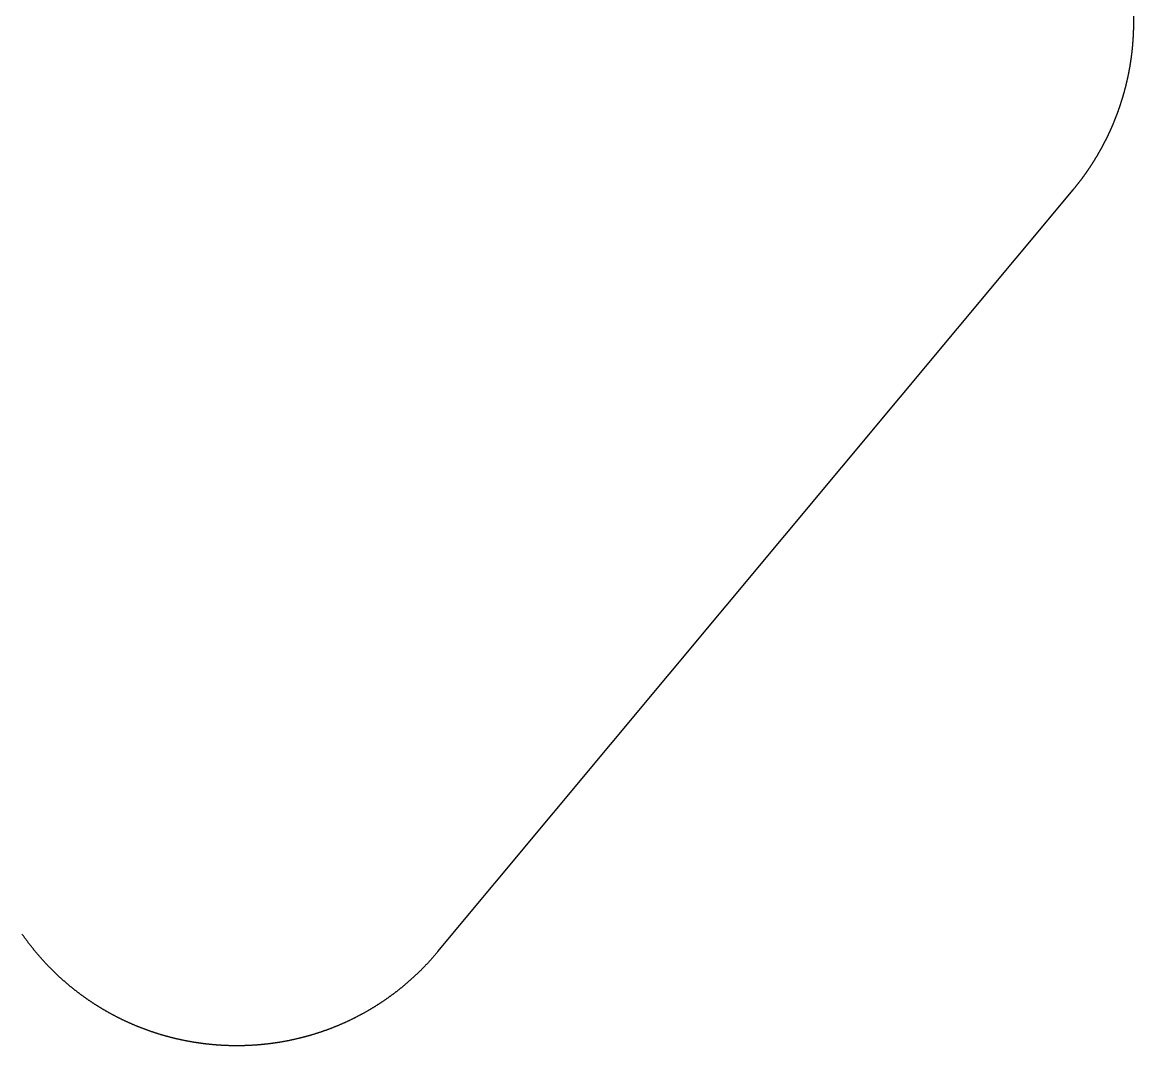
# Model space of a CAD drawing. Header units: millimetres. Extents: x -275 to 275, y -100 to 100.
# Drawn here: x 49.46 to 56.25, y 0.74 to 7 of the extents above; entities that cross this region are included whole.
import ezdxf

# ---------------------------------------------------------------- set-up
doc = ezdxf.new("R2010")
doc.units = ezdxf.units.MM

msp = doc.modelspace()

# ---------------------------------------------------------------- linework, layer by layer
for p, q in [((56.2504, 6.9991), (56.2504, 13.3006)), ((52.0007, 1.3202), (55.8796, 5.9746))]:
    msp.add_line(p, q)
for points in [[(55.8796, 5.9746), (55.881, 5.9763), (55.8824, 5.978), (55.8837, 5.9797), (55.8851, 5.9813), (55.8865, 5.983), (55.8879, 5.9847), (55.8893, 5.9864), (55.8907, 5.9881), (55.892, 5.9898), (55.8934, 5.9915), (55.8948, 5.9932), (55.8961, 5.9949), (55.8975, 5.9966), (55.8989, 5.9983), (55.9002, 6), (55.9016, 6.0017), (55.903, 6.0034), (55.9043, 6.0051), (55.9057, 6.0068), (55.907, 6.0085), (55.9084, 6.0102), (55.9097, 6.012), (55.9111, 6.0137), (55.9124, 6.0154), (55.9138, 6.0171), (55.9151, 6.0189), (55.9165, 6.0206), (55.9178, 6.0223), (55.9191, 6.0241), (55.9205, 6.0258), (55.9218, 6.0276), (55.9231, 6.0293), (55.9244, 6.031), (55.9258, 6.0328), (55.9271, 6.0345), (55.9284, 6.0363), (55.9297, 6.038), (55.9311, 6.0398), (55.9324, 6.0416), (55.9337, 6.0433), (55.935, 6.0451), (55.9363, 6.0468), (55.9376, 6.0486), (55.9389, 6.0504), (55.9402, 6.0522), (55.9415, 6.0539), (55.9428, 6.0557), (55.9441, 6.0575), (55.9454, 6.0593), (55.9467, 6.061), (55.948, 6.0628), (55.9493, 6.0646), (55.9505, 6.0664), (55.9518, 6.0682), (55.9531, 6.07), (55.9544, 6.0718), (55.9557, 6.0736), (55.9569, 6.0754), (55.9582, 6.0772), (55.9595, 6.079), (55.9607, 6.0808), (55.962, 6.0826), (55.9633, 6.0844), (55.9645, 6.0862), (55.9658, 6.088), (55.967, 6.0899), (55.9683, 6.0917), (55.9695, 6.0935), (55.9708, 6.0953), (55.972, 6.0971), (55.9733, 6.099), (55.9745, 6.1008), (55.9758, 6.1026), (55.977, 6.1045), (55.9782, 6.1063), (55.9795, 6.1081), (55.9807, 6.11), (55.9819, 6.1118), (55.9831, 6.1137), (55.9844, 6.1155), (55.9856, 6.1174), (55.9868, 6.1192), (55.988, 6.1211), (55.9892, 6.1229), (55.9904, 6.1248), (55.9917, 6.1266), (55.9929, 6.1285), (55.9941, 6.1303), (55.9953, 6.1322), (55.9965, 6.1341), (55.9977, 6.1359), (55.9989, 6.1378), (56.0001, 6.1397), (56.0012, 6.1415), (56.0024, 6.1434), (56.0036, 6.1453), (56.0048, 6.1472), (56.006, 6.1491), (56.0072, 6.1509), (56.0083, 6.1528), (56.0095, 6.1547), (56.0107, 6.1566), (56.0118, 6.1585), (56.013, 6.1604), (56.0142, 6.1623), (56.0153, 6.1642), (56.0165, 6.1661), (56.0176, 6.168), (56.0188, 6.1699), (56.02, 6.1718), (56.0211, 6.1737), (56.0222, 6.1756), (56.0234, 6.1775), (56.0245, 6.1794), (56.0257, 6.1813), (56.0268, 6.1832), (56.0279, 6.1852), (56.0291, 6.1871), (56.0302, 6.189), (56.0313, 6.1909), (56.0324, 6.1928), (56.0336, 6.1948), (56.0347, 6.1967), (56.0358, 6.1986), (56.0369, 6.2006), (56.038, 6.2025), (56.0391, 6.2044), (56.0402, 6.2064), (56.0413, 6.2083), (56.0424, 6.2102), (56.0435, 6.2122), (56.0446, 6.2141), (56.0457, 6.2161), (56.0468, 6.218), (56.0479, 6.22), (56.049, 6.2219), (56.0501, 6.2239), (56.0512, 6.2258), (56.0522, 6.2278), (56.0533, 6.2297), (56.0544, 6.2317), (56.0554, 6.2337), (56.0565, 6.2356), (56.0576, 6.2376), (56.0586, 6.2396), (56.0597, 6.2415), (56.0608, 6.2435), (56.0618, 6.2455), (56.0629, 6.2474), (56.0639, 6.2494), (56.065, 6.2514), (56.066, 6.2534), (56.067, 6.2554), (56.0681, 6.2573), (56.0691, 6.2593), (56.0701, 6.2613), (56.0712, 6.2633), (56.0722, 6.2653), (56.0732, 6.2673), (56.0742, 6.2693), (56.0753, 6.2713), (56.0763, 6.2733), (56.0773, 6.2752), (56.0783, 6.2772), (56.0793, 6.2792), (56.0803, 6.2812), (56.0813, 6.2832), (56.0823, 6.2853), (56.0833, 6.2873), (56.0843, 6.2893), (56.0853, 6.2913), (56.0863, 6.2933), (56.0873, 6.2953), (56.0883, 6.2973), (56.0892, 6.2993), (56.0902, 6.3013), (56.0912, 6.3034), (56.0922, 6.3054), (56.0931, 6.3074), (56.0941, 6.3094), (56.0951, 6.3114), (56.096, 6.3135), (56.097, 6.3155), (56.098, 6.3175), (56.0989, 6.3196), (56.0999, 6.3216), (56.1008, 6.3236), (56.1017, 6.3257), (56.1027, 6.3277), (56.1036, 6.3297), (56.1046, 6.3318), (56.1055, 6.3338), (56.1064, 6.3359), (56.1074, 6.3379), (56.1083, 6.3399), (56.1092, 6.342), (56.1101, 6.344), (56.111, 6.3461), (56.112, 6.3481), (56.1129, 6.3502), (56.1138, 6.3522), (56.1147, 6.3543), (56.1156, 6.3564), (56.1165, 6.3584), (56.1174, 6.3605), (56.1183, 6.3625), (56.1192, 6.3646), (56.1201, 6.3667), (56.1209, 6.3687), (56.1218, 6.3708), (56.1227, 6.3728), (56.1236, 6.3749), (56.1245, 6.377), (56.1253, 6.3791), (56.1262, 6.3811), (56.1271, 6.3832), (56.1279, 6.3853), (56.1288, 6.3873), (56.1297, 6.3894), (56.1305, 6.3915), (56.1314, 6.3936), (56.1322, 6.3957), (56.1331, 6.3977), (56.1339, 6.3998), (56.1347, 6.4019), (56.1356, 6.404), (56.1364, 6.4061), (56.1372, 6.4082), (56.1381, 6.4103), (56.1389, 6.4124), (56.1397, 6.4144), (56.1405, 6.4165), (56.1413, 6.4186), (56.1422, 6.4207), (56.143, 6.4228), (56.1438, 6.4249), (56.1446, 6.427), (56.1454, 6.4291), (56.1462, 6.4312), (56.147, 6.4333), (56.1478, 6.4354), (56.1486, 6.4375), (56.1494, 6.4396), (56.1501, 6.4417), (56.1509, 6.4439), (56.1517, 6.446), (56.1525, 6.4481), (56.1532, 6.4502), (56.154, 6.4523), (56.1548, 6.4544), (56.1555, 6.4565), (56.1563, 6.4586), (56.1571, 6.4608), (56.1578, 6.4629), (56.1586, 6.465), (56.1593, 6.4671), (56.1601, 6.4692), (56.1608, 6.4714), (56.1615, 6.4735), (56.1623, 6.4756), (56.163, 6.4777), (56.1637, 6.4798), (56.1645, 6.482), (56.1652, 6.4841), (56.1659, 6.4862), (56.1666, 6.4884), (56.1674, 6.4905), (56.1681, 6.4926), (56.1688, 6.4948), (56.1695, 6.4969), (56.1702, 6.499), (56.1709, 6.5012), (56.1716, 6.5033), (56.1723, 6.5054), (56.173, 6.5076), (56.1737, 6.5097), (56.1744, 6.5118), (56.175, 6.514), (56.1757, 6.5161), (56.1764, 6.5183), (56.1771, 6.5204), (56.1777, 6.5226), (56.1784, 6.5247), (56.1791, 6.5269), (56.1797, 6.529), (56.1804, 6.5311), (56.181, 6.5333), (56.1817, 6.5354), (56.1823, 6.5376), (56.183, 6.5397), (56.1836, 6.5419), (56.1843, 6.5441), (56.1849, 6.5462), (56.1855, 6.5484), (56.1862, 6.5505), (56.1868, 6.5527), (56.1874, 6.5548), (56.1881, 6.557), (56.1887, 6.5591), (56.1893, 6.5613), (56.1899, 6.5635), (56.1905, 6.5656), (56.1911, 6.5678), (56.1917, 6.5699), (56.1923, 6.5721), (56.1929, 6.5743), (56.1935, 6.5764), (56.1941, 6.5786), (56.1947, 6.5808), (56.1953, 6.5829), (56.1959, 6.5851), (56.1964, 6.5873), (56.197, 6.5894), (56.1976, 6.5916), (56.1982, 6.5938), (56.1987, 6.5959), (56.1993, 6.5981), (56.1999, 6.6003), (56.2004, 6.6025), (56.201, 6.6046), (56.2015, 6.6068), (56.2021, 6.609), (56.2026, 6.6111), (56.2032, 6.6133), (56.2037, 6.6155), (56.2042, 6.6177), (56.2048, 6.6198), (56.2053, 6.622), (56.2058, 6.6242), (56.2063, 6.6264), (56.2069, 6.6286), (56.2074, 6.6307), (56.2079, 6.6329), (56.2084, 6.6351), (56.2089, 6.6373), (56.2094, 6.6395), (56.2099, 6.6416), (56.2104, 6.6438), (56.2109, 6.646), (56.2114, 6.6482), (56.2119, 6.6504), (56.2124, 6.6526), (56.2129, 6.6547), (56.2133, 6.6569), (56.2138, 6.6591), (56.2143, 6.6613), (56.2148, 6.6635), (56.2152, 6.6657), (56.2157, 6.6679), (56.2162, 6.6701), (56.2166, 6.6722), (56.2171, 6.6744), (56.2175, 6.6766), (56.218, 6.6788), (56.2184, 6.681), (56.2189, 6.6832), (56.2193, 6.6854), (56.2197, 6.6876), (56.2202, 6.6898), (56.2206, 6.692), (56.221, 6.6941), (56.2215, 6.6963), (56.2219, 6.6985), (56.2223, 6.7007), (56.2227, 6.7029), (56.2231, 6.7051), (56.2235, 6.7073), (56.2239, 6.7095), (56.2243, 6.7117), (56.2247, 6.7139), (56.2251, 6.7161), (56.2255, 6.7183), (56.2259, 6.7205), (56.2263, 6.7227), (56.2267, 6.7249), (56.2271, 6.7271), (56.2275, 6.7293), (56.2278, 6.7315), (56.2282, 6.7336), (56.2286, 6.7358), (56.2289, 6.738), (56.2293, 6.7402), (56.2297, 6.7424), (56.23, 6.7446), (56.2304, 6.7468), (56.2307, 6.749), (56.2311, 6.7512), (56.2314, 6.7534), (56.2317, 6.7556), (56.2321, 6.7578), (56.2324, 6.76), (56.2327, 6.7622), (56.2331, 6.7644), (56.2334, 6.7666), (56.2337, 6.7688), (56.234, 6.771), (56.2344, 6.7732), (56.2347, 6.7754), (56.235, 6.7776), (56.2353, 6.7798), (56.2356, 6.782), (56.2359, 6.7842), (56.2362, 6.7864), (56.2365, 6.7886), (56.2368, 6.7908), (56.2371, 6.793), (56.2373, 6.7952), (56.2376, 6.7974), (56.2379, 6.7996), (56.2382, 6.8018), (56.2385, 6.804), (56.2387, 6.8062), (56.239, 6.8084), (56.2393, 6.8106), (56.2395, 6.8128), (56.2398, 6.815), (56.24, 6.8172), (56.2403, 6.8194), (56.2405, 6.8216), (56.2408, 6.8238), (56.241, 6.826), (56.2412, 6.8282), (56.2415, 6.8304), (56.2417, 6.8326), (56.2419, 6.8348), (56.2422, 6.837), (56.2424, 6.8392), (56.2426, 6.8414), (56.2428, 6.8436), (56.243, 6.8458), (56.2432, 6.848), (56.2435, 6.8502), (56.2437, 6.8524), (56.2439, 6.8546), (56.2441, 6.8568), (56.2443, 6.859), (56.2444, 6.8612), (56.2446, 6.8634), (56.2448, 6.8656), (56.245, 6.8678), (56.2452, 6.87), (56.2454, 6.8722), (56.2455, 6.8744), (56.2457, 6.8766), (56.2459, 6.8788), (56.246, 6.881), (56.2462, 6.8832), (56.2464, 6.8854), (56.2465, 6.8876), (56.2467, 6.8898), (56.2468, 6.892), (56.247, 6.8942), (56.2471, 6.8964), (56.2472, 6.8986), (56.2474, 6.9008), (56.2475, 6.9029), (56.2476, 6.9051), (56.2478, 6.9073), (56.2479, 6.9095), (56.248, 6.9117), (56.2481, 6.9139), (56.2483, 6.9161), (56.2484, 6.9183), (56.2485, 6.9205), (56.2486, 6.9227), (56.2487, 6.9249), (56.2488, 6.9271), (56.2489, 6.9292), (56.249, 6.9314), (56.2491, 6.9336), (56.2492, 6.9358), (56.2492, 6.938), (56.2493, 6.9402), (56.2494, 6.9424), (56.2495, 6.9446), (56.2495, 6.9468), (56.2496, 6.9489), (56.2497, 6.9511), (56.2498, 6.9533), (56.2498, 6.9555), (56.2499, 6.9577), (56.2499, 6.9599), (56.25, 6.9621), (56.25, 6.9642), (56.2501, 6.9664), (56.2501, 6.9686), (56.2502, 6.9708), (56.2502, 6.973), (56.2502, 6.9751), (56.2503, 6.9773), (56.2503, 6.9795), (56.2503, 6.9817), (56.2503, 6.9839), (56.2504, 6.986), (56.2504, 6.9882), (56.2504, 6.9904), (56.2504, 6.9926), (56.2504, 6.9947), (56.2504, 6.9969), (56.2504, 6.9991)], [(52.0007, 1.3202), (51.9987, 1.3178), (51.9967, 1.3154), (51.9946, 1.313), (51.9926, 1.3106), (51.9905, 1.3081), (51.9885, 1.3057), (51.9865, 1.3034), (51.9844, 1.301), (51.9824, 1.2986), (51.9803, 1.2962), (51.9782, 1.2938), (51.9762, 1.2915), (51.9741, 1.2891), (51.972, 1.2867), (51.97, 1.2844), (51.9679, 1.282), (51.9658, 1.2797), (51.9637, 1.2774), (51.9616, 1.275), (51.9595, 1.2727), (51.9575, 1.2704), (51.9554, 1.2681), (51.9533, 1.2657), (51.9511, 1.2634), (51.949, 1.2611), (51.9469, 1.2588), (51.9448, 1.2565), (51.9427, 1.2543), (51.9406, 1.252), (51.9385, 1.2497), (51.9363, 1.2474), (51.9342, 1.2452), (51.9321, 1.2429), (51.9299, 1.2406), (51.9278, 1.2384), (51.9256, 1.2362), (51.9235, 1.2339), (51.9213, 1.2317), (51.9192, 1.2294), (51.917, 1.2272), (51.9149, 1.225), (51.9127, 1.2228), (51.9106, 1.2206), (51.9084, 1.2184), (51.9062, 1.2162), (51.904, 1.214), (51.9019, 1.2118), (51.8997, 1.2096), (51.8975, 1.2074), (51.8953, 1.2053), (51.8931, 1.2031), (51.8909, 1.2009), (51.8887, 1.1988), (51.8865, 1.1966), (51.8843, 1.1945), (51.8821, 1.1923), (51.8799, 1.1902), (51.8777, 1.1881), (51.8755, 1.1859), (51.8732, 1.1838), (51.871, 1.1817), (51.8688, 1.1796), (51.8666, 1.1775), (51.8643, 1.1754), (51.8621, 1.1733), (51.8599, 1.1712), (51.8576, 1.1691), (51.8554, 1.167), (51.8531, 1.165), (51.8509, 1.1629), (51.8486, 1.1608), (51.8464, 1.1588), (51.8441, 1.1567), (51.8419, 1.1547), (51.8396, 1.1526), (51.8373, 1.1506), (51.8351, 1.1485), (51.8328, 1.1465), (51.8305, 1.1445), (51.8282, 1.1425), (51.8259, 1.1405), (51.8237, 1.1385), (51.8214, 1.1365), (51.8191, 1.1345), (51.8168, 1.1325), (51.8145, 1.1305), (51.8122, 1.1285), (51.8099, 1.1265), (51.8076, 1.1245), (51.8053, 1.1226), (51.803, 1.1206), (51.8007, 1.1187), (51.7983, 1.1167), (51.796, 1.1148), (51.7937, 1.1128), (51.7914, 1.1109), (51.789, 1.109), (51.7867, 1.107), (51.7844, 1.1051), (51.7821, 1.1032), (51.7797, 1.1013), (51.7774, 1.0994), (51.775, 1.0975), (51.7727, 1.0956), (51.7703, 1.0937), (51.768, 1.0918), (51.7656, 1.0899), (51.7633, 1.0881), (51.7609, 1.0862), (51.7585, 1.0843), (51.7562, 1.0825), (51.7538, 1.0806), (51.7514, 1.0788), (51.7491, 1.0769), (51.7467, 1.0751), (51.7443, 1.0732), (51.7419, 1.0714), (51.7395, 1.0696), (51.7372, 1.0678), (51.7348, 1.066), (51.7324, 1.0642), (51.73, 1.0623), (51.7276, 1.0606), (51.7252, 1.0588), (51.7228, 1.057), (51.7204, 1.0552), (51.718, 1.0534), (51.7156, 1.0516), (51.7131, 1.0499), (51.7107, 1.0481), (51.7083, 1.0464), (51.7059, 1.0446), (51.7035, 1.0429), (51.701, 1.0411), (51.6986, 1.0394), (51.6962, 1.0377), (51.6937, 1.0359), (51.6913, 1.0342), (51.6889, 1.0325), (51.6864, 1.0308), (51.684, 1.0291), (51.6815, 1.0274), (51.6791, 1.0257), (51.6766, 1.024), (51.6742, 1.0223), (51.6717, 1.0206), (51.6693, 1.019), (51.6668, 1.0173), (51.6644, 1.0156), (51.6619, 1.014), (51.6594, 1.0123), (51.6569, 1.0107), (51.6545, 1.009), (51.652, 1.0074), (51.6495, 1.0057), (51.647, 1.0041), (51.6446, 1.0025), (51.6421, 1.0009), (51.6396, 0.9993), (51.6371, 0.9977), (51.6346, 0.996), (51.6321, 0.9945), (51.6296, 0.9929), (51.6271, 0.9913), (51.6246, 0.9897), (51.6221, 0.9881), (51.6196, 0.9865), (51.6171, 0.985), (51.6146, 0.9834), (51.6121, 0.9819), (51.6096, 0.9803), (51.6071, 0.9788), (51.6045, 0.9772), (51.602, 0.9757), (51.5995, 0.9742), (51.597, 0.9726), (51.5945, 0.9711), (51.5919, 0.9696), (51.5894, 0.9681), (51.5869, 0.9666), (51.5843, 0.9651), (51.5818, 0.9636), (51.5792, 0.9621), (51.5767, 0.9606), (51.5742, 0.9591), (51.5716, 0.9576), (51.5691, 0.9562), (51.5665, 0.9547), (51.564, 0.9533), (51.5614, 0.9518), (51.5588, 0.9503), (51.5563, 0.9489), (51.5537, 0.9475), (51.5512, 0.946), (51.5486, 0.9446), (51.546, 0.9432), (51.5435, 0.9418), (51.5409, 0.9403), (51.5383, 0.9389), (51.5357, 0.9375), (51.5332, 0.9361), (51.5306, 0.9347), (51.528, 0.9334), (51.5254, 0.932), (51.5228, 0.9306), (51.5202, 0.9292), (51.5177, 0.9279), (51.5151, 0.9265), (51.5125, 0.9251), (51.5099, 0.9238), (51.5073, 0.9224), (51.5047, 0.9211), (51.5021, 0.9198), (51.4995, 0.9184), (51.4969, 0.9171), (51.4943, 0.9158), (51.4917, 0.9145), (51.489, 0.9132), (51.4864, 0.9118), (51.4838, 0.9105), (51.4812, 0.9092), (51.4786, 0.908), (51.476, 0.9067), (51.4733, 0.9054), (51.4707, 0.9041), (51.4681, 0.9028), (51.4655, 0.9016), (51.4628, 0.9003), (51.4602, 0.8991), (51.4576, 0.8978), (51.4549, 0.8966), (51.4523, 0.8953), (51.4497, 0.8941), (51.447, 0.8929), (51.4444, 0.8916), (51.4417, 0.8904), (51.4391, 0.8892), (51.4364, 0.888), (51.4338, 0.8868), (51.4311, 0.8856), (51.4285, 0.8844), (51.4258, 0.8832), (51.4232, 0.882), (51.4205, 0.8808), (51.4179, 0.8797), (51.4152, 0.8785), (51.4125, 0.8773), (51.4099, 0.8762), (51.4072, 0.875), (51.4045, 0.8739), (51.4019, 0.8727), (51.3992, 0.8716), (51.3965, 0.8705), (51.3939, 0.8693), (51.3912, 0.8682), (51.3885, 0.8671), (51.3858, 0.866), (51.3831, 0.8649), (51.3805, 0.8638), (51.3778, 0.8627), (51.3751, 0.8616), (51.3724, 0.8605), (51.3697, 0.8594), (51.367, 0.8583), (51.3643, 0.8573), (51.3616, 0.8562), (51.3589, 0.8551), (51.3562, 0.8541), (51.3536, 0.853), (51.3509, 0.852), (51.3482, 0.8509), (51.3454, 0.8499), (51.3427, 0.8489), (51.34, 0.8479), (51.3373, 0.8468), (51.3346, 0.8458), (51.3319, 0.8448), (51.3292, 0.8438), (51.3265, 0.8428), (51.3238, 0.8418), (51.3211, 0.8408), (51.3183, 0.8398), (51.3156, 0.8388), (51.3129, 0.8379), (51.3102, 0.8369), (51.3075, 0.8359), (51.3047, 0.835), (51.302, 0.834), (51.2993, 0.8331), (51.2966, 0.8321), (51.2938, 0.8312), (51.2911, 0.8303), (51.2884, 0.8293), (51.2856, 0.8284), (51.2829, 0.8275), (51.2802, 0.8266), (51.2774, 0.8257), (51.2747, 0.8248), (51.272, 0.8239), (51.2692, 0.823), (51.2665, 0.8221), (51.2637, 0.8212), (51.261, 0.8203), (51.2582, 0.8194), (51.2555, 0.8186), (51.2527, 0.8177), (51.25, 0.8168), (51.2472, 0.816), (51.2445, 0.8151), (51.2417, 0.8143), (51.239, 0.8135), (51.2362, 0.8126), (51.2335, 0.8118), (51.2307, 0.811), (51.2279, 0.8102), (51.2252, 0.8093), (51.2224, 0.8085), (51.2197, 0.8077), (51.2169, 0.8069), (51.2141, 0.8061), (51.2114, 0.8054), (51.2086, 0.8046), (51.2058, 0.8038), (51.2031, 0.803), (51.2003, 0.8023), (51.1975, 0.8015), (51.1947, 0.8007), (51.192, 0.8), (51.1892, 0.7992), (51.1864, 0.7985), (51.1836, 0.7978), (51.1809, 0.797), (51.1781, 0.7963), (51.1753, 0.7956), (51.1725, 0.7949), (51.1697, 0.7942), (51.167, 0.7935), (51.1642, 0.7928), (51.1614, 0.7921), (51.1586, 0.7914), (51.1558, 0.7907), (51.153, 0.79), (51.1502, 0.7893), (51.1475, 0.7887), (51.1447, 0.788), (51.1419, 0.7873), (51.1391, 0.7867), (51.1363, 0.786), (51.1335, 0.7854), (51.1307, 0.7847), (51.1279, 0.7841), (51.1251, 0.7835), (51.1223, 0.7828), (51.1195, 0.7822), (51.1167, 0.7816), (51.1139, 0.781), (51.1111, 0.7804), (51.1083, 0.7798), (51.1055, 0.7792), (51.1027, 0.7786), (51.0999, 0.778), (51.0971, 0.7774), (51.0943, 0.7769), (51.0915, 0.7763), (51.0886, 0.7757), (51.0858, 0.7752), (51.083, 0.7746), (51.0802, 0.7741), (51.0774, 0.7735), (51.0746, 0.773), (51.0718, 0.7725), (51.069, 0.7719), (51.0662, 0.7714), (51.0633, 0.7709), (51.0605, 0.7704), (51.0577, 0.7699), (51.0549, 0.7694), (51.0521, 0.7689), (51.0492, 0.7684), (51.0464, 0.7679), (51.0436, 0.7674), (51.0408, 0.7669), (51.038, 0.7664), (51.0351, 0.766), (51.0323, 0.7655), (51.0295, 0.765), (51.0267, 0.7646), (51.0238, 0.7641), (51.021, 0.7637), (51.0182, 0.7633), (51.0154, 0.7628), (51.0125, 0.7624), (51.0097, 0.762), (51.0069, 0.7616), (51.0041, 0.7612), (51.0012, 0.7607), (50.9984, 0.7603), (50.9956, 0.7599), (50.9927, 0.7595), (50.9899, 0.7592), (50.9871, 0.7588), (50.9842, 0.7584), (50.9814, 0.758), (50.9786, 0.7577), (50.9757, 0.7573), (50.9729, 0.7569), (50.9701, 0.7566), (50.9672, 0.7562), (50.9644, 0.7559), (50.9616, 0.7556), (50.9587, 0.7552), (50.9559, 0.7549), (50.953, 0.7546), (50.9502, 0.7543), (50.9474, 0.754), (50.9445, 0.7536), (50.9417, 0.7533), (50.9388, 0.753), (50.936, 0.7528), (50.9332, 0.7525), (50.9303, 0.7522), (50.9275, 0.7519), (50.9246, 0.7516), (50.9218, 0.7514), (50.9189, 0.7511), (50.9161, 0.7509), (50.9133, 0.7506), (50.9104, 0.7504), (50.9076, 0.7501), (50.9047, 0.7499), (50.9019, 0.7496), (50.899, 0.7494), (50.8962, 0.7492), (50.8933, 0.749), (50.8905, 0.7488), (50.8877, 0.7486), (50.8848, 0.7484), (50.882, 0.7482), (50.8791, 0.748), (50.8763, 0.7478), (50.8734, 0.7476), (50.8706, 0.7474), (50.8677, 0.7473), (50.8649, 0.7471), (50.862, 0.7469), (50.8592, 0.7468), (50.8563, 0.7466), (50.8535, 0.7465), (50.8506, 0.7463), (50.8478, 0.7462), (50.8449, 0.7461), (50.8421, 0.746), (50.8392, 0.7458), (50.8364, 0.7457), (50.8335, 0.7456), (50.8307, 0.7455), (50.8278, 0.7454), (50.825, 0.7453), (50.8221, 0.7452), (50.8193, 0.7451), (50.8164, 0.745), (50.8136, 0.745), (50.8107, 0.7449), (50.8079, 0.7448), (50.805, 0.7448), (50.8022, 0.7447), (50.7993, 0.7447), (50.7965, 0.7446), (50.7936, 0.7446), (50.7908, 0.7446), (50.7879, 0.7445), (50.7851, 0.7445), (50.7822, 0.7445), (50.7794, 0.7445), (50.7765, 0.7445), (50.7736, 0.7444), (50.7708, 0.7444), (50.7679, 0.7445), (50.7651, 0.7445), (50.7622, 0.7445), (50.7594, 0.7445), (50.7565, 0.7445), (50.7537, 0.7446), (50.7508, 0.7446), (50.748, 0.7446), (50.7451, 0.7447), (50.7423, 0.7447), (50.7394, 0.7448), (50.7366, 0.7448), (50.7337, 0.7449), (50.7309, 0.745), (50.728, 0.7451), (50.7252, 0.7451), (50.7223, 0.7452), (50.7195, 0.7453), (50.7166, 0.7454), (50.7138, 0.7455), (50.7109, 0.7456), (50.7081, 0.7457), (50.7052, 0.7458), (50.7024, 0.746), (50.6995, 0.7461), (50.6967, 0.7462), (50.6938, 0.7463), (50.691, 0.7465), (50.6882, 0.7466), (50.6853, 0.7468), (50.6825, 0.7469), (50.6796, 0.7471), (50.6768, 0.7473), (50.6739, 0.7474), (50.6711, 0.7476), (50.6682, 0.7478), (50.6654, 0.748), (50.6625, 0.7482), (50.6597, 0.7484), (50.6568, 0.7486), (50.654, 0.7488), (50.6512, 0.749), (50.6483, 0.7492), (50.6455, 0.7494), (50.6426, 0.7496), (50.6398, 0.7499), (50.6369, 0.7501), (50.6341, 0.7504), (50.6313, 0.7506), (50.6284, 0.7509), (50.6256, 0.7511), (50.6227, 0.7514), (50.6199, 0.7516), (50.6171, 0.7519), (50.6142, 0.7522), (50.6114, 0.7525), (50.6086, 0.7528), (50.6057, 0.753), (50.6029, 0.7533), (50.6, 0.7536), (50.5972, 0.7539), (50.5944, 0.7543), (50.5915, 0.7546), (50.5887, 0.7549), (50.5859, 0.7552), (50.583, 0.7556), (50.5802, 0.7559), (50.5774, 0.7562), (50.5745, 0.7566), (50.5717, 0.7569), (50.5689, 0.7573), (50.5661, 0.7576), (50.5632, 0.758), (50.5604, 0.7584), (50.5576, 0.7588), (50.5547, 0.7591), (50.5519, 0.7595), (50.5491, 0.7599), (50.5463, 0.7603), (50.5434, 0.7607), (50.5406, 0.7611), (50.5378, 0.7615), (50.535, 0.7619), (50.5321, 0.7624), (50.5293, 0.7628), (50.5265, 0.7632), (50.5237, 0.7637), (50.5209, 0.7641), (50.518, 0.7645), (50.5152, 0.765), (50.5124, 0.7655), (50.5096, 0.7659), (50.5068, 0.7664), (50.504, 0.7669), (50.5011, 0.7673), (50.4983, 0.7678), (50.4955, 0.7683), (50.4927, 0.7688), (50.4899, 0.7693), (50.4871, 0.7698), (50.4843, 0.7703), (50.4815, 0.7708), (50.4787, 0.7713), (50.4758, 0.7718), (50.473, 0.7724), (50.4702, 0.7729), (50.4674, 0.7734), (50.4646, 0.774), (50.4618, 0.7745), (50.459, 0.7751), (50.4562, 0.7756), (50.4534, 0.7762), (50.4506, 0.7768), (50.4478, 0.7773), (50.445, 0.7779), (50.4422, 0.7785), (50.4394, 0.7791), (50.4366, 0.7797), (50.4338, 0.7803), (50.431, 0.7809), (50.4282, 0.7815), (50.4254, 0.7821), (50.4227, 0.7827), (50.4199, 0.7833), (50.4171, 0.7839), (50.4143, 0.7846), (50.4115, 0.7852), (50.4087, 0.7858), (50.4059, 0.7865), (50.4031, 0.7871), (50.4004, 0.7878), (50.3976, 0.7885), (50.3948, 0.7891), (50.392, 0.7898), (50.3892, 0.7905), (50.3865, 0.7911), (50.3837, 0.7918), (50.3809, 0.7925), (50.3781, 0.7932), (50.3754, 0.7939), (50.3726, 0.7946), (50.3698, 0.7953), (50.367, 0.796), (50.3643, 0.7968), (50.3615, 0.7975), (50.3587, 0.7982), (50.356, 0.799), (50.3532, 0.7997), (50.3504, 0.8004), (50.3477, 0.8012), (50.3449, 0.802), (50.3422, 0.8027), (50.3394, 0.8035), (50.3366, 0.8042), (50.3339, 0.805), (50.3311, 0.8058), (50.3284, 0.8066), (50.3256, 0.8074), (50.3229, 0.8082), (50.3201, 0.809), (50.3174, 0.8098), (50.3146, 0.8106), (50.3119, 0.8114), (50.3091, 0.8122), (50.3064, 0.8131), (50.3036, 0.8139), (50.3009, 0.8147), (50.2982, 0.8156), (50.2954, 0.8164), (50.2927, 0.8173), (50.2899, 0.8181), (50.2872, 0.819), (50.2845, 0.8198), (50.2817, 0.8207), (50.279, 0.8216), (50.2763, 0.8225), (50.2735, 0.8233), (50.2708, 0.8242), (50.2681, 0.8251), (50.2654, 0.826), (50.2626, 0.8269), (50.2599, 0.8278), (50.2572, 0.8288), (50.2545, 0.8297), (50.2518, 0.8306), (50.249, 0.8315), (50.2463, 0.8325), (50.2436, 0.8334), (50.2409, 0.8343), (50.2382, 0.8353), (50.2355, 0.8362), (50.2328, 0.8372), (50.2301, 0.8382), (50.2274, 0.8391), (50.2247, 0.8401), (50.222, 0.8411), (50.2193, 0.8421), (50.2166, 0.8431), (50.2139, 0.8441), (50.2112, 0.8451), (50.2085, 0.8461), (50.2058, 0.8471), (50.2031, 0.8481), (50.2004, 0.8491), (50.1977, 0.8501), (50.195, 0.8512), (50.1923, 0.8522), (50.1897, 0.8532), (50.187, 0.8543), (50.1843, 0.8553), (50.1816, 0.8564), (50.1789, 0.8574), (50.1763, 0.8585), (50.1736, 0.8596), (50.1709, 0.8606), (50.1682, 0.8617), (50.1656, 0.8628), (50.1629, 0.8639), (50.1602, 0.865), (50.1576, 0.8661), (50.1549, 0.8672), (50.1523, 0.8683), (50.1496, 0.8694), (50.1469, 0.8705), (50.1443, 0.8716), (50.1416, 0.8728), (50.139, 0.8739), (50.1363, 0.875), (50.1337, 0.8762), (50.131, 0.8773), (50.1284, 0.8785), (50.1257, 0.8796), (50.1231, 0.8808), (50.1205, 0.882), (50.1178, 0.8831), (50.1152, 0.8843), (50.1126, 0.8855), (50.1099, 0.8867), (50.1073, 0.8879), (50.1047, 0.8891), (50.102, 0.8903), (50.0994, 0.8915), (50.0968, 0.8927), (50.0942, 0.8939), (50.0915, 0.8951), (50.0889, 0.8964), (50.0863, 0.8976), (50.0837, 0.8988), (50.0811, 0.9001), (50.0785, 0.9013), (50.0759, 0.9026), (50.0732, 0.9038), (50.0706, 0.9051), (50.068, 0.9064), (50.0654, 0.9076), (50.0628, 0.9089), (50.0602, 0.9102), (50.0576, 0.9115), (50.0551, 0.9128), (50.0525, 0.9141), (50.0499, 0.9154), (50.0473, 0.9167), (50.0447, 0.918), (50.0421, 0.9193), (50.0395, 0.9206), (50.037, 0.922), (50.0344, 0.9233), (50.0318, 0.9246), (50.0292, 0.926), (50.0267, 0.9273), (50.0241, 0.9287), (50.0215, 0.93), (50.019, 0.9314), (50.0164, 0.9327), (50.0138, 0.9341), (50.0113, 0.9355), (50.0087, 0.9369), (50.0062, 0.9382), (50.0036, 0.9396), (50.0011, 0.941), (49.9985, 0.9424), (49.996, 0.9438), (49.9934, 0.9453), (49.9909, 0.9467), (49.9883, 0.9481), (49.9858, 0.9495), (49.9833, 0.9509), (49.9807, 0.9524), (49.9782, 0.9538), (49.9757, 0.9553), (49.9731, 0.9567), (49.9706, 0.9582), (49.9681, 0.9596), (49.9656, 0.9611), (49.9631, 0.9626), (49.9605, 0.964), (49.958, 0.9655), (49.9555, 0.967), (49.953, 0.9685), (49.9505, 0.97), (49.948, 0.9715), (49.9455, 0.973), (49.943, 0.9745), (49.9405, 0.976), (49.938, 0.9775), (49.9355, 0.979), (49.933, 0.9806), (49.9305, 0.9821), (49.928, 0.9836), (49.9256, 0.9852), (49.9231, 0.9867), (49.9206, 0.9883), (49.9181, 0.9898), (49.9156, 0.9914), (49.9132, 0.993), (49.9107, 0.9945), (49.9082, 0.9961), (49.9058, 0.9977), (49.9033, 0.9993), (49.9008, 1.0009), (49.8984, 1.0025), (49.8959, 1.0041), (49.8935, 1.0057), (49.891, 1.0073), (49.8886, 1.0089), (49.8861, 1.0105), (49.8837, 1.0122), (49.8813, 1.0138), (49.8788, 1.0154), (49.8764, 1.0171), (49.8739, 1.0187), (49.8715, 1.0204), (49.8691, 1.022), (49.8667, 1.0237), (49.8642, 1.0254), (49.8618, 1.027), (49.8594, 1.0287), (49.857, 1.0304), (49.8546, 1.0321), (49.8522, 1.0338), (49.8498, 1.0355), (49.8474, 1.0372), (49.8449, 1.0389), (49.8425, 1.0406), (49.8402, 1.0423), (49.8378, 1.044), (49.8354, 1.0457), (49.833, 1.0475), (49.8306, 1.0492), (49.8282, 1.051), (49.8258, 1.0527), (49.8234, 1.0544), (49.8211, 1.0562), (49.8187, 1.058), (49.8163, 1.0597), (49.814, 1.0615), (49.8116, 1.0633), (49.8092, 1.0651), (49.8069, 1.0668), (49.8045, 1.0686), (49.8022, 1.0704), (49.7998, 1.0722), (49.7975, 1.074), (49.7951, 1.0758), (49.7928, 1.0776), (49.7904, 1.0795), (49.7881, 1.0813), (49.7857, 1.0831), (49.7834, 1.085), (49.7811, 1.0868), (49.7788, 1.0886), (49.7764, 1.0905), (49.7741, 1.0923), (49.7718, 1.0942), (49.7695, 1.0961), (49.7672, 1.0979), (49.7648, 1.0998), (49.7625, 1.1017), (49.7602, 1.1036), (49.7579, 1.1054), (49.7556, 1.1073), (49.7533, 1.1092), (49.751, 1.1111), (49.7488, 1.113), (49.7465, 1.115), (49.7442, 1.1169), (49.7419, 1.1188), (49.7396, 1.1207), (49.7373, 1.1227), (49.7351, 1.1246), (49.7328, 1.1265), (49.7305, 1.1285), (49.7283, 1.1304), (49.726, 1.1324), (49.7238, 1.1343), (49.7215, 1.1363), (49.7192, 1.1383), (49.717, 1.1403), (49.7147, 1.1422), (49.7125, 1.1442), (49.7103, 1.1462), (49.708, 1.1482), (49.7058, 1.1502), (49.7036, 1.1522), (49.7013, 1.1542), (49.6991, 1.1562), (49.6969, 1.1583), (49.6947, 1.1603), (49.6925, 1.1623), (49.6902, 1.1644), (49.688, 1.1664), (49.6858, 1.1684), (49.6836, 1.1705), (49.6814, 1.1725), (49.6792, 1.1746), (49.677, 1.1767), (49.6748, 1.1787), (49.6726, 1.1808), (49.6705, 1.1829), (49.6683, 1.185), (49.6661, 1.1871), (49.6639, 1.1892), (49.6618, 1.1913), (49.6596, 1.1934), (49.6574, 1.1955), (49.6553, 1.1976), (49.6531, 1.1997), (49.6509, 1.2018), (49.6488, 1.2039), (49.6466, 1.2061), (49.6445, 1.2082), (49.6424, 1.2104), (49.6402, 1.2125), (49.6381, 1.2147), (49.6359, 1.2168), (49.6338, 1.219), (49.6317, 1.2211), (49.6296, 1.2233), (49.6274, 1.2255), (49.6253, 1.2277), (49.6232, 1.2299), (49.6211, 1.2321), (49.619, 1.2343), (49.6169, 1.2365), (49.6148, 1.2387), (49.6127, 1.2409), (49.6106, 1.2431), (49.6085, 1.2453), (49.6064, 1.2475), (49.6043, 1.2498), (49.6023, 1.252), (49.6002, 1.2542), (49.5981, 1.2565), (49.596, 1.2587), (49.594, 1.261), (49.5919, 1.2632), (49.5898, 1.2655), (49.5878, 1.2678), (49.5857, 1.2701), (49.5837, 1.2723), (49.5816, 1.2746), (49.5796, 1.2769), (49.5776, 1.2792), (49.5755, 1.2815), (49.5735, 1.2838), (49.5715, 1.2861), (49.5694, 1.2884), (49.5674, 1.2907), (49.5654, 1.2931), (49.5634, 1.2954), (49.5614, 1.2977), (49.5594, 1.3001), (49.5574, 1.3024), (49.5554, 1.3048), (49.5534, 1.3071), (49.5514, 1.3095), (49.5494, 1.3118), (49.5474, 1.3142), (49.5454, 1.3166), (49.5434, 1.319), (49.5415, 1.3213), (49.5395, 1.3237), (49.5375, 1.3261), (49.5356, 1.3285), (49.5336, 1.3309), (49.5316, 1.3333), (49.5297, 1.3357), (49.5277, 1.3381), (49.5258, 1.3406), (49.5238, 1.343), (49.5219, 1.3454), (49.52, 1.3479), (49.518, 1.3503), (49.5161, 1.3527), (49.5142, 1.3552), (49.5123, 1.3576), (49.5103, 1.3601), (49.5084, 1.3626), (49.5065, 1.365), (49.5046, 1.3675), (49.5027, 1.37), (49.5008, 1.3725), (49.4989, 1.375), (49.497, 1.3775), (49.4951, 1.38), (49.4933, 1.3825), (49.4914, 1.385), (49.4895, 1.3875), (49.4876, 1.39), (49.4858, 1.3925), (49.4839, 1.3951), (49.482, 1.3976), (49.4802, 1.4001), (49.4783, 1.4027), (49.4765, 1.4052), (49.4746, 1.4078), (49.4728, 1.4103), (49.471, 1.4129), (49.4691, 1.4155), (49.4673, 1.418), (49.4655, 1.4206), (49.4637, 1.4232), (49.4618, 1.4258)]]:
    msp.add_lwpolyline(points)

doc.saveas('drawing.dxf')
